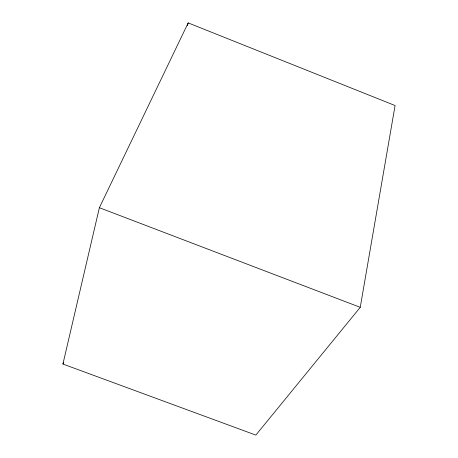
<?xml version="1.0" encoding="UTF-8"?>
<svg xmlns="http://www.w3.org/2000/svg" width="458" height="458" viewBox="0 0 458 458"><rect width="100%" height="100%" fill="white"/><g stroke="black" fill="none" stroke-linecap="round" stroke-linejoin="round"><path stroke-width="0.69" d="M360.246 307.324L395.077 105.54L188.181 22.9L99.375 207.709L62.923 364.047L255.845 435.1L360.246 307.324L99.375 207.709M187.379 25.648L188.181 22.9M62.923 364.047L63.507 362.747"/></g></svg>
